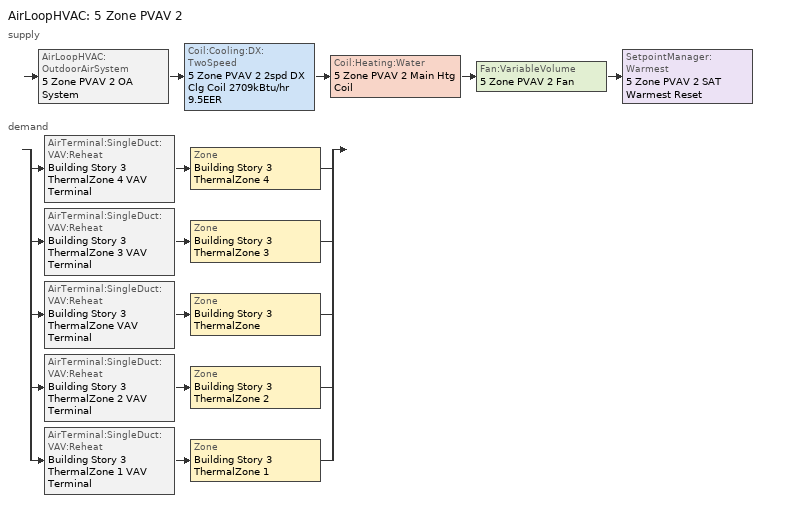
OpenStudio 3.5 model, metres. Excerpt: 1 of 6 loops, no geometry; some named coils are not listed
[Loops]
AirLoopHVAC '5 Zone PVAV 2'
 supply: AirLoopHVAC:OutdoorAirSystem '5 Zone PVAV 2 OA System' > Coil:Cooling:DX:TwoSpeed '5 Zone PVAV 2 2spd DX Clg Coil 2709kBtu/hr 9.5EER' > Coil:Heating:Water '5 Zone PVAV 2 Main Htg Coil' > Fan:VariableVolume '5 Zone PVAV 2 Fan' > SetpointManager:Warmest '5 Zone PVAV 2 SAT Warmest Reset'
 demand: split
  | AirTerminal:SingleDuct:VAV:Reheat 'Building Story 3 ThermalZone 4 VAV Terminal' > Zone 'Building Story 3 ThermalZone 4'
  | AirTerminal:SingleDuct:VAV:Reheat 'Building Story 3 ThermalZone 3 VAV Terminal' > Zone 'Building Story 3 ThermalZone 3'
  | AirTerminal:SingleDuct:VAV:Reheat 'Building Story 3 ThermalZone VAV Terminal' > Zone 'Building Story 3 ThermalZone'
  | AirTerminal:SingleDuct:VAV:Reheat 'Building Story 3 ThermalZone 2 VAV Terminal' > Zone 'Building Story 3 ThermalZone 2'
  | AirTerminal:SingleDuct:VAV:Reheat 'Building Story 3 ThermalZone 1 VAV Terminal' > Zone 'Building Story 3 ThermalZone 1'
[Sizing:Zone] Zone Cooling Design Supply Air Temperature Input Method=SupplyAirTemperature; Zone Cooling Design Supply Air Temperature {C}=12.7778; Zone Cooling Design Supply Air Temperature Difference {deltaC}=11.11; Zone Heating Design Supply Air Temperature Input Method=SupplyAirTemperature; Zone Heating Design Supply Air Temperature {C}=50; Zone Heating Design Supply Air Temperature Difference {deltaC}=11.11; Zone Cooling Design Supply Air Humidity Ratio {kg-H2O/kg-air}=0.0085; Zone Heating Design Supply Air Humidity Ratio {kg-H2O/kg-air}=0.008; Cooling Design Air Flow Method=DesignDay; Heating Design Air Flow Method=DesignDay; Account for Dedicated Outdoor Air System=No; Dedicated Outdoor Air System Control Strategy=NeutralSupplyAir; Dedicated Outdoor Air Low Setpoint Temperature for Design {C}=autosize; Dedicated Outdoor Air High Setpoint Temperature for Design {C}=autosize; Zone Load Sizing Method=Sensible Load Only No Latent Load; Zone Latent Cooling Design Supply Air Humidity Ratio Input Method=HumidityRatioDifference; Zone Cooling Design Supply Air Humidity Ratio Difference {kgWater/kgDryAir}=0.005; Zone Latent Heating Design Supply Air Humidity Ratio Input Method=HumidityRatioDifference; Zone Humidification Design Supply Air Humidity Ratio Difference {kgWater/kgDryAir}=0.005; Design Minimum Zone Ventilation Efficiency=0.6
Building Story 3 ThermalZone; Building Story 3 ThermalZone 1; Building Story 3 ThermalZone 2; Building Story 3 ThermalZone 3; Building Story 3 ThermalZone 4
[Zone equipment]
Building Story 3 ThermalZone: Building Story 3 ThermalZone VAV Terminal
Building Story 3 ThermalZone 1: Building Story 3 ThermalZone 1 VAV Terminal
Building Story 3 ThermalZone 2: Building Story 3 ThermalZone 2 VAV Terminal
Building Story 3 ThermalZone 3: Building Story 3 ThermalZone 3 VAV Terminal
Building Story 3 ThermalZone 4: Building Story 3 ThermalZone 4 VAV Terminal
[AirLoopHVAC]
5 Zone PVAV 2: Availability Schedule=5 Zone PVAV 2 Occ Sch; Design Supply Air Flow Rate {m3/s}=autosize; Design Return Air Flow Fraction of Supply Air Flow=1
[Sizing:System]
5 Zone PVAV 2: Type of Load to Size On=Sensible; Design Outdoor Air Flow Rate {m3/s}=23.2105; Central Heating Maximum System Air Flow Ratio=0.3; Preheat Design Temperature {C}=7.22222; Preheat Design Humidity Ratio {kg-H2O/kg-Air}=0.008; Precool Design Temperature {C}=12.7778; Precool Design Humidity Ratio {kg-H2O/kg-Air}=0.008; Central Cooling Design Supply Air Temperature {C}=12.7778; Central Heating Design Supply Air Temperature {C}=12.7778; Sizing Option=Coincident; 100% Outdoor Air in Cooling=No; 100% Outdoor Air in Heating=No; Central Cooling Design Supply Air Humidity Ratio {kg-H2O/kg-Air}=0.0085; Central Heating Design Supply Air Humidity Ratio {kg-H2O/kg-Air}=0.008; Cooling Design Air Flow Method=DesignDay; Heating Design Air Flow Method=DesignDay; System Outdoor Air Method=ZoneSum; Zone Maximum Outdoor Air Fraction=1; Cooling Supply Air Flow Rate Per Floor Area {m3/s-m2}=0.00996765; Cooling Fraction of Autosized Cooling Supply Air Flow Rate=1; Cooling Supply Air Flow Rate Per Unit Cooling Capacity {m3/s-W}=3.94755e-05; Heating Supply Air Flow Rate Per Floor Area {m3/s-m2}=0.00996765; Heating Fraction of Autosized Heating Supply Air Flow Rate=1; Heating Fraction of Autosized Cooling Supply Air Flow Rate=1; Heating Supply Air Flow Rate Per Unit Heating Capacity {m3/s-W}=3.15882e-05; Cooling Design Capacity Method=CoolingDesignCapacity; Cooling Design Capacity {W}=autosize; Cooling Design Capacity Per Floor Area {W/m2}=234.7; Fraction of Autosized Cooling Design Capacity=1; Heating Design Capacity Method=HeatingDesignCapacity; Heating Design Capacity {W}=autosize; Heating Design Capacity Per Floor Area {W/m2}=157; Fraction of Autosized Heating Design Capacity=1; Central Cooling Capacity Control Method=OnOff; Occupant Diversity=autosize
[Fan:VariableVolume]
5 Zone PVAV 2 Fan: Availability Schedule=Always On Discrete; Fan Total Efficiency=0.6201; Pressure Rise {Pa}=1389.92; Maximum Flow Rate {m3/s}=Autosize; Fan Power Minimum Flow Rate Input Method=Fraction; Fan Power Minimum Flow Fraction=0.25; Fan Power Minimum Air Flow Rate {m3/s}=0; Motor Efficiency=0.954; Motor In Airstream Fraction=1; Fan Power Coefficient 1=0.04076; Fan Power Coefficient 2=0.0881; Fan Power Coefficient 3=-0.0729; Fan Power Coefficient 4=0.9437; Fan Power Coefficient 5=0
[Coil:Cooling:DX:TwoSpeed]
5 Zone PVAV 2 2spd DX Clg Coil 2709kBtu/hr 9.5EER: Availability Schedule=Always On Discrete; Rated High Speed Total Cooling Capacity {W}=Autosize; Rated High Speed Sensible Heat Ratio=Autosize; Rated High Speed COP {W/W}=3.2994; Rated High Speed Air Flow Rate {m3/s}=Autosize; Unit Internal Static Air Pressure {Pa}=773.3; Total Cooling Capacity Function of Temperature Curve=PSZ-AC_Unitary_PackagecoolCapFT; Total Cooling Capacity Function of Flow Fraction Curve=PSZ-AC_Unitary_PackagecoolFFF; Energy Input Ratio Function of Temperature Curve=PSZ-AC DX Unitary Package EIRFT; Energy Input Ratio Function of Flow Fraction Curve=PSZ-AC_Unitary_PackagecoolEIRFFF; Part Load Fraction Correlation Curve=PSZ-AC_Unitary_PackagecoolPLR; Rated Low Speed Total Cooling Capacity {W}=Autosize; Rated Low Speed Sensible Heat Ratio=0.69; Rated Low Speed COP {W/W}=3.2994; Low Speed Total Cooling Capacity Function of Temperature Curve=PSZ-AC_Unitary_PackagecoolCapFT; Low Speed Energy Input Ratio Function of Temperature Curve=PSZ-AC DX Unitary Package EIRFT; Condenser Type=AirCooled; Minimum Outdoor Dry-Bulb Temperature for Compressor Operation {C}=-25; High Speed Evaporative Condenser Effectiveness=0.9; High Speed Evaporative Condenser Air Flow Rate {m3/s}=Autosize; High Speed Evaporative Condenser Pump Rated Power Consumption {W}=Autosize; Low Speed Evaporative Condenser Effectiveness=0.9; Low Speed Evaporative Condenser Air Flow Rate {m3/s}=Autosize; Low Speed Evaporative Condenser Pump Rated Power Consumption {W}=Autosize; Basin Heater Capacity {W/K}=0; Basin Heater Setpoint Temperature {C}=2
[Controller:OutdoorAir]
Controller Outdoor Air 3: Minimum Outdoor Air Flow Rate {m3/s}=autosize; Maximum Outdoor Air Flow Rate {m3/s}=Autosize; Economizer Control Type=DifferentialDryBulb; Economizer Control Action Type=ModulateFlow; Lockout Type=LockoutWithHeating; Minimum Limit Type=FixedMinimum; Minimum Outdoor Air Schedule=5 Zone PVAV 2 Occ Sch; Controller Mechanical Ventilation=5 Zone PVAV 2 Ventilation Controller; High Humidity Control=No; Heat Recovery Bypass Control Type=BypassWhenOAFlowGreaterThanMinimum
[Controller:MechanicalVentilation]
5 Zone PVAV 2 Ventilation Controller: Availability Schedule=Always On Discrete; System Outdoor Air Method=ZoneSum
[AirLoopHVAC:OutdoorAirSystem]
5 Zone PVAV 2 OA System: Controller=Controller Outdoor Air 3
[AirTerminal:SingleDuct:VAV:Reheat] Availability Schedule=Always On Discrete; Maximum Air Flow Rate {m3/s}=AutoSize; Zone Minimum Air Flow Input Method=Constant; Constant Minimum Air Flow Fraction=0.701436; Fixed Minimum Air Flow Rate {m3/s}=0; Maximum Hot Water or Steam Flow Rate {m3/s}=AutoSize; Minimum Hot Water or Steam Flow Rate {m3/s}=0; Convergence Tolerance=0.001; Damper Heating Action=ReverseWithLimits; Maximum Flow per Zone Floor Area During Reheat {m3/s-m2}=AutoSize; Maximum Flow Fraction During Reheat=AutoSize; Maximum Reheat Air Temperature {C}=50; Control For Outdoor Air=No
Name | Reheat Coil
Building Story 3 ThermalZone 4 VAV Terminal | Building Story 3 ThermalZone 4 Reheat Coil
Building Story 3 ThermalZone 3 VAV Terminal | Building Story 3 ThermalZone 3 Reheat Coil
Building Story 3 ThermalZone VAV Terminal | Building Story 3 ThermalZone Reheat Coil
Building Story 3 ThermalZone 2 VAV Terminal | Building Story 3 ThermalZone 2 Reheat Coil
Building Story 3 ThermalZone 1 VAV Terminal | Building Story 3 ThermalZone 1 Reheat Coil
[SetpointManager:Warmest]
5 Zone PVAV 2 SAT Warmest Reset: Control Variable=Temperature; Minimum Setpoint Temperature {C}=12.7778; Maximum Setpoint Temperature {C}=15.5556; Strategy=MaximumTemperature; Setpoint Node or NodeList=5 Zone PVAV 2 Supply Outlet Node
[Schedule:Ruleset]
5 Zone PVAV 2 Occ Sch: Default Day Schedule=5 Zone PVAV 2 Occ Sch Default; Summer Design Day Schedule=5 Zone PVAV 2 Occ Sch Summer Design Day; Winter Design Day Schedule=5 Zone PVAV 2 Occ Sch Winter Design Day
[Schedule:Day]
5 Zone PVAV 2 Occ Sch Default: 7, 0, 0, 24, 0, 1
5 Zone PVAV 2 Occ Sch Winter Design Day; 5 Zone PVAV 2 Occ Sch Summer Design Day: 24, 0, 1
[Schedule:Constant]
Always On Discrete: Value=1
[Curve:Biquadratic] Minimum Value of x=12.77778; Maximum Value of x=23.88889; Minimum Value of y=21.11111; Maximum Value of y=46.11111
Name | Coefficient1 Constant | Coefficient2 x | Coefficient3 x**2 | Coefficient4 y | Coefficient5 y**2 | Coefficient6 x*y
PSZ-AC_Unitary_PackagecoolCapFT | 0.766956 | 0.0107756 | -4.14703e-05 | 0.00134961 | -0.000261144 | 0.000457488
PSZ-AC DX Unitary Package EIRFT | 0.297145 | 0.0430933 | -0.000748766 | 0.00597727 | 0.000482112 | -0.000956448
[Curve:Quadratic]
Name | Coefficient1 Constant | Coefficient2 x | Coefficient3 x**2 | Minimum Value of x | Maximum Value of x
PSZ-AC_Unitary_PackagecoolFFF | 0.8 | 0.2 | 0 | 0.5 | 1.5
PSZ-AC_Unitary_PackagecoolEIRFFF | 1.156 | -0.1816 | 0.0256 | 0.5 | 1.5
PSZ-AC_Unitary_PackagecoolPLR | 0.75 | 0.25 | 0 | 0 | 1
